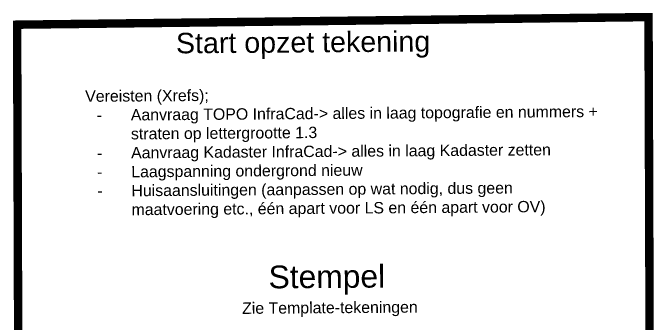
# Model space of a CAD drawing. Header units: metres. Extents: x 342 to 6270, y 11 to 2199.
# Drawn here: x 342.2 to 483.9, y 228 to 296.2 of the extents above; entities that cross this region are included whole.
import ezdxf

# ---------------------------------------------------------------- set-up
doc = ezdxf.new("R2010")
doc.units = ezdxf.units.M
doc.linetypes.add('DASHED', pattern=[0.75, 0.5, -0.25])
doc.layers.add('Aansluiting LS K09', color=104, linetype='DASHED', lineweight=0)
doc.styles.add('TM-0.5', font='', dxfattribs={"height": 0.5})
doc.styles.add('TM-2.5', font='', dxfattribs={"height": 2.5})
doc.styles.get('TM-0.5').set_extended_font_data('Arial Nova Light')
doc.styles.get('TM-2.5').set_extended_font_data('Arial Nova Light')

msp = doc.modelspace()

# ---------------------------------------------------------------- linework, layer by layer
at = {"layer": 'Aansluiting LS K09', "linetype": 'Continuous', "const_width": 1.85405}
msp.add_lwpolyline([(481.98634, 295.27771), (482.94293, 13.56695), (344.11396, 11.89707), (343.15737, 293.60783), (481.98634, 295.27771)], dxfattribs=at)

# ---------------------------------------------------------------- texts
at = {"attachment_point": 1, "rotation": 0.4247719}
for s, width, insert, char_height, style in [('Start opzet tekening', 70.4523902, (378.06208, 291.80037), 4.5, 'TM-0.5'), ('Vereisten (Xrefs);\\P\\pxi-3,l4,t4;-^IAanvraag TOPO InfraCad-> alles in laag topografie en nummers + straten op lettergrootte 1.3\\P-^IAanvraag Kadaster InfraCad-> alles in laag Kadaster zetten\\P-^ILaagspanning ondergrond nieuw\\P-^IHuisaansluitingen (aanpassen op wat nodig, dus geen maatvoering etc., één apart voor LS en één apart voor OV)', 112.6928998, (358.11428, 279.13895), 2.5, 'TM-2.5'), ('Stempel', 77.8904049, (398.42625, 240.62597), 5, 'TM-0.5'), ('Zie Template-tekeningen', 85.644394, (392.60471, 232.51619), 2.5, 'TM-0.5')]:
    msp.add_mtext_dynamic_manual_height_columns(s, width=width, gutter_width=23.74305, heights=[0], dxfattribs=dict(at, insert=insert, char_height=char_height, style=style))

doc.saveas('drawing.dxf')
